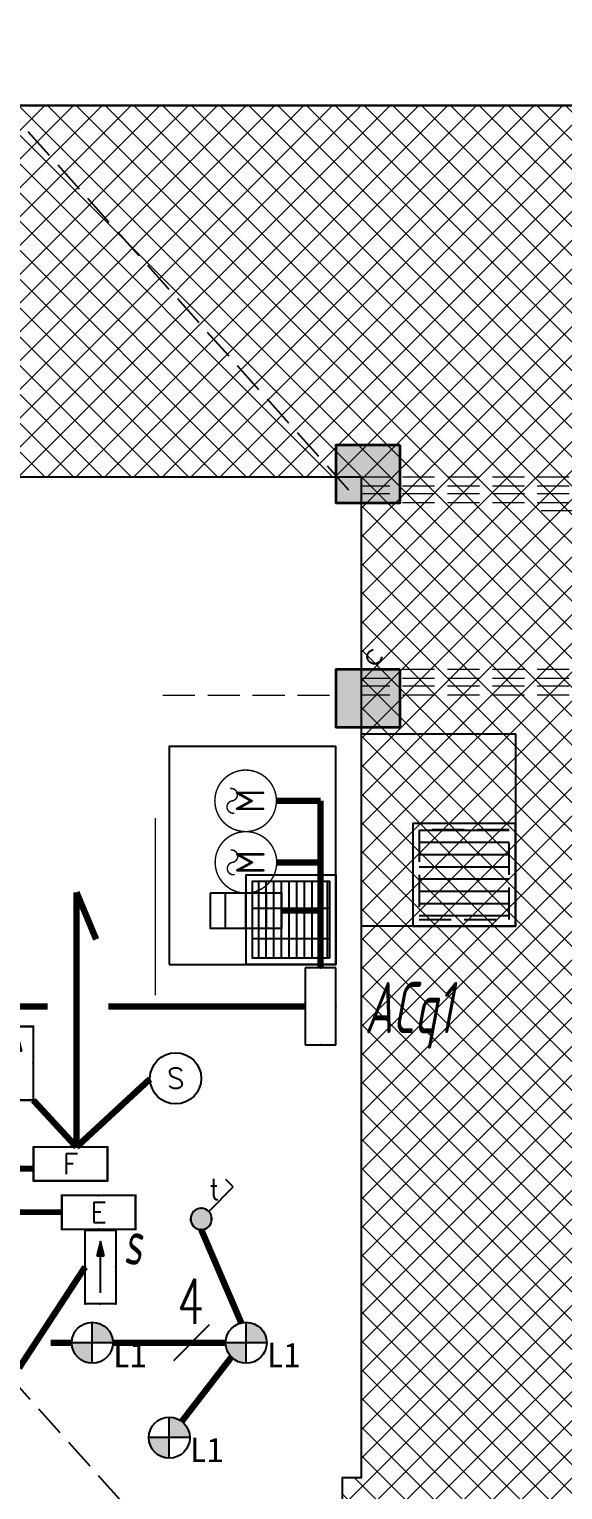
# Model space of a CAD drawing. Extents: x 3443499 to 7125205, y -1700016 to -264854.
# Drawn here: x 3532317 to 3536479, y -851402 to -840012 of the extents above; entities that cross this region are included whole.
import ezdxf
from ezdxf.enums import TextEntityAlignment as Align
from ezdxf.xclip import XClip

# ---------------------------------------------------------------- set-up
doc = ezdxf.new("R2010")
doc.units = 0
doc.header["$LTSCALE"] = 1000
doc.header["$MEASUREMENT"] = 0
doc.header["$XCLIPFRAME"] = 2
for name, pattern in [('#P_--_20B1_001_t3$0$DASH', [0.35, 0.25, -0.1]), ('__DASH', [0.35, 0.25, -0.1]), ('DASH', [0.35, 0.25, -0.1]), ('HIDDEN', [0.375, 0.25, -0.125])]:
    doc.linetypes.add(name, pattern=pattern)
doc.layers.get('0').update_dxf_attribs({"linetype": 'CONTINUOUS'})
for name, color, linetype in [('0-R集水坑', 191, 'CONTINUOUS'), ('DIM-照明', 7, 'CONTINUOUS'), ('E-天花灯具', 92, 'CONTINUOUS'), ('ELEMENT', 3, 'CONTINUOUS'), ('EQUIP-照明', 3, 'CONTINUOUS'), ('EQUIP-箱柜', 3, 'CONTINUOUS'), ('VPIPE-雨水', 4, 'DASH'), ('WIRE-应急', 1, 'DASH'), ('WIRE-照明', 2, 'CONTINUOUS'), ('人防集水坑', 11, 'CONTINUOUS'), ('审核', 1, 'CONTINUOUS'), ('排水', 155, 'CONTINUOUS')]:
    doc.layers.add(name, color=color, linetype=linetype)
for name, color, linetype, lineweight in [('STAIR', 252, 'CONTINUOUS', 20), ('填充', 251, 'CONTINUOUS', 5), ('砼柱', 2, 'CONTINUOUS', 35)]:
    doc.layers.add(name, color=color, linetype=linetype, lineweight=lineweight)
doc.styles.add('_TCH_DIM_T3', font='SIMPLEX.shx', dxfattribs={"width": 0.7058823529411765, "bigfont": 'GBCBIG.shx'})
doc.styles.add('_TCH_LABEL', font='COMPLEX', dxfattribs={"bigfont": 'GBCBIG'})
doc.styles.add('_TEL_DIM', font='SIMPLEX', dxfattribs={"width": 0.8, "height": 3.5, "bigfont": 'HZTXT'})
doc.styles.add('HZTXT', font='gbeitc.shx', dxfattribs={"width": 0.8, "height": 400, "bigfont": 'hztxt.shx'})
doc.styles.get("Standard").update_dxf_attribs({"font": 'gbenor.shx', "bigfont": 'gbcbig.shx'})
doc.styles.add('黑体', font='simhei.ttf')

# ---------------------------------------------------------------- blocks, each defined once
blk = doc.blocks.new('A$C27F3146B')
at = {"layer": '填充'}
h = blk.add_hatch(dxfattribs=at)
h.set_pattern_fill('ANSI37', color=252, scale=100, style=0)
h.set_pattern_definition([(45, (794705.0482087337, -474761.836884725), (-112.2532015133644, 112.2532015133644), []), (135, (794705.0482087337, -474761.836884725), (-112.2532015133644, -112.2532015133644), [])])
h.paths.add_polyline_path([(-120598.0043441424, 16089.12283942359), (-120598.0113239811, 16089.12464542629), (-123098.0051577032, 16089.12464542629), (-123098.0046005915, 12389.12601068034), (-120598.0050334086, 12389.12049587909), (-120598.0045112952, 9989.124400530825), (-126297.6152989523, 9989.12787449488), (-126297.6153041016, 6789.130405166186), (-120447.9318367169, 6789.12547190371), (-120447.9314323964, 6189.128773867502), (-117747.736412039, 6189.128773877746), (-117747.7343670045, 8289.192490008543), (-117597.7361748854, 8289.05699861201), (-117597.7382231075, 11389.06464180129), (-117598.0017794337, 11389.17897416581), (-117597.994833229, 16089.11950602464)], flags=16)
h.paths.add_polyline_path([(-134797.8649070148, 18989.12407583068), (-75997.86490701057, 18989.12407583068), (-75997.86490701057, -10.87593189720064), (-134797.8649070148, -10.87593189720064)])
h.paths.add_polyline_path([(-93197.85655532042, 12389.20724034398), (-93197.70186032634, 8289.040327749566), (-93047.53722481265, 8289.173029854543), (-93047.64815819566, 6189.126435260056), (-90347.48079269567, 6189.129224555568), (-90347.48039593326, 6789.107179496204), (-84497.7632088567, 6789.112103791209), (-84497.76320972084, 11389.1262992504), (-87647.62127077952, 11389.12511677202), (-87647.620748666, 12389.12321326297), (-87647.62128827862, 12389.12644554579), (-87647.48821601726, 16089.13383291371), (-93197.71241657484, 16089.05740743754), (-93197.78632953756, 14589.39747828019), (-95697.74007688649, 14589.35552586709), (-95697.77982984603, 12389.11292086275)], flags=0)
h.paths.add_polyline_path([(-93197.70186032634, 8289.040327749564), (-93197.78159982455, 11389.17940336082), (-93197.81279379467, 11389.06507665268)])
h.paths.add_polyline_path([(-93197.71241657484, 16089.05740743754), (-87647.48821601726, 16089.13383291371), (-90197.41693358438, 16089.13383291371), (-90197.55642857286, 16089.12327428907), (-93197.78854602925, 16089.11993521964), (-93197.78632953754, 14589.39747828019)])
at = {"layer": '填充', "color": 252}
for points in [[(-134797.8649070148, 18989.12407583068), (-75997.86490701057, 18989.12407583068), (-75997.86490701057, -10.87593189720064), (-134797.8649070148, -10.87593189720064)], [(-120598.0043441424, 16089.12283942359), (-120598.0113239811, 16089.12464542629), (-123098.0051577032, 16089.12464542629), (-123098.0046005915, 12389.12601068034), (-120598.0050334086, 12389.12049587909), (-120598.0045112952, 9989.124400530825), (-126297.6152989523, 9989.12787449488), (-126297.6153041016, 6789.130405166186), (-120447.9318367169, 6789.12547190371), (-120447.9314323964, 6189.128773867502), (-117747.736412039, 6189.128773877746), (-117747.7343670045, 8289.192490008543), (-117597.7361748854, 8289.05699861201), (-117597.7382231075, 11389.06464180129), (-117598.0017794337, 11389.17897416581), (-117597.994833229, 16089.11950602464)]]:
    blk.add_lwpolyline(points, close=True, dxfattribs=at)
blk = doc.blocks.new('TIY8O')
at = {"layer": '0-R集水坑', "linetype": 'DASH'}
h = blk.add_hatch(dxfattribs=at)
h.set_pattern_fill('LINE', color=191, scale=100, angle=-90.00000000000006, style=0)
h.set_pattern_definition([(270, (-235326.6603705898, -492619.8195465856), (95.25, -7.876661409549766e-14), [])])
h.paths.add_polyline_path([(251192.714674465, 63602.66983472076), (251192.7093475896, 62902.669904932), (250492.7095668054, 62902.67580823865), (250492.7161997986, 63602.67580820792)])
at = {"layer": '0-R集水坑', "color": 191, "elevation": 0.4327255357110903}
for points in [[(250442.7090580211, 62452.68549320343), (251942.7090579913, 62452.67601750753), (251942.7166385491, 63652.67601748332), (250442.7166385789, 63652.68549317922)], [(251242.7159861337, 63652.66910502905), (251242.7089670943, 62852.66910505909), (250442.7091281175, 62852.67624693047), (250442.7166384909, 63652.67624689624)]]:
    blk.add_lwpolyline(points, close=True, dxfattribs=at)
at = {"layer": '0-R集水坑', "color": 191, "linetype": 'DASH', "elevation": 0.4327255357110903}
blk.add_lwpolyline([(251192.714674465, 63602.66983472076), (251192.7093475896, 62902.669904932), (250492.7095668054, 62902.67580823865), (250492.7161997986, 63602.67580820792)], close=True, dxfattribs=at)
blk = doc.blocks.new('DFBFBFBGF')
at = {"layer": 'STAIR', "color": 246, "linetype": '#P_--_20B1_001_t3$0$DASH'}
for p, q in [((293136.325158803, 754230.1456084143), (287316.5787030022, 754230.1456084143)), ((293136.3251588018, 754030.1456084143), (293136.325158803, 754230.1456084143)), ((293136.3251588031, 754160.1456084616), (287316.5787030022, 754160.1456084708)), ((293136.3251588029, 754100.1456084616), (287316.5787030022, 754100.1456084704)), ((293136.3251588018, 754030.1456084143), (287316.5787030022, 754030.1456084145)), ((288716.325158803, 753970.1456084145), (293136.3251588018, 753970.1456083918)), ((293136.325158803, 752730.1456083826), (287316.5787030022, 752730.1456085002)), ((293136.3251588018, 752530.1456083826), (293136.325158803, 752730.1456083826)), ((293136.3251588031, 752660.1456084299), (287316.5787030022, 752660.1456085349)), ((293136.3251588029, 752600.1456084299), (287316.5787030022, 752600.1456085352)), ((293136.3251588018, 752530.1456083826), (287316.5787030022, 752530.1456085071))]:
    blk.add_line(p, q, dxfattribs=at)
blk.add_lwpolyline([(293136.325158803, 754230.1456084143), (294636.325158803, 754230.1456084143), (294636.325158803, 752530.1456083859), (293136.325158803, 752530.1456083859)], close=True, dxfattribs=at)
at = {"layer": '审核', "color": 58, "linetype": 'HIDDEN', "ltscale": 0.2}
blk.add_line((289519.4158324369, 752530.1456084601), (289519.4158324566, 754230.1456084143), dxfattribs=at)
blk = doc.blocks.new('A$C24B36177')
for points in [[(-58689.52666127903, -58006.54319049325), (-59189.52666127903, -58006.54319049325), (-59189.52666127903, -58456.54319049325), (-58689.52666127903, -58456.54319049325)], [(-58689.52666127903, -59756.54319049325), (-59189.52666127903, -59756.54319049325), (-59189.52666127903, -60206.54319049325), (-58689.52666127903, -60206.54319049325)]]:
    blk.add_hatch(color=252).paths.add_polyline_path(points)
at = {"layer": '砼柱', "color": 252, "lineweight": 35}
for points in [[(-58689.52666127903, -58006.54319049325), (-59189.52666127903, -58006.54319049325), (-59189.52666127903, -58456.54319049325), (-58689.52666127903, -58456.54319049325)], [(-58689.52666127903, -59756.54319049325), (-59189.52666127903, -59756.54319049325), (-59189.52666127903, -60206.54319049325), (-58689.52666127903, -60206.54319049325)]]:
    blk.add_lwpolyline(points, close=True, dxfattribs=at)
blk = doc.blocks.new('A$C74D73064')
at = {"layer": '人防集水坑', "ltscale": 0.8}
h = blk.add_hatch(dxfattribs=at)
h.set_pattern_fill('GRATE', color=252, scale=75, style=0)
h.set_pattern_definition([(270, (-1052240.424357253, 22700601.26233512), (59.53125, -1.822618869043522e-14), []), (360, (-1052240.424357253, 22700601.26233512), (8.748522416193854e-14, 238.125), [])])
h.paths.add_polyline_path([(40265.51174887607, 23012.71657533979), (40865.51174887607, 23012.71657533979), (40865.51174887607, 22412.71657533979), (40265.51174887607, 22412.71657533979)])
at = {"color": 252}
for points in [[(23915.15588310023, 29062.7122952122), (82715.15588310442, 29062.7122952122), (82715.15588310442, 10062.71228748432), (23915.15588310023, 10062.71228748432)], [(38115.01644597261, 26162.71105880511), (38115.0094661339, 26162.71286480781), (35615.01563241181, 26162.71286480781), (35615.01618952351, 22462.71423006186), (38115.01575670636, 22462.70871526061), (38115.01627881976, 20062.71261991234), (32415.40549116267, 20062.7160938764), (32415.40548601339, 16862.71862454771), (38265.08895339805, 16862.71369128523), (38265.08935771859, 16262.71699324902), (40965.28437807597, 16262.71699325927), (40965.28642311052, 18362.78070939006), (41115.28461522958, 18362.64521799353), (41115.28256700747, 21462.65286118281), (41115.01901068131, 21462.76719354733), (41115.02595688601, 26162.70772540616)]]:
    blk.add_lwpolyline(points, close=True, dxfattribs=at)
at = {"layer": 'STAIR', "color": 252, "linetype": '#P_--_20B1_001_t3$0$DASH'}
blk.add_line((39565.51537533081, 24462.71552932961), (40915.51174931601, 24462.7155288565), dxfattribs=at)
at = {"layer": 'STAIR', "color": 252}
blk.add_lwpolyline([(39505.51090811437, 23504.25157314504), (39505.50308077107, 22122.71598329372)], dxfattribs=at)
at = {"layer": '人防集水坑', "color": 252}
for points in [[(40915.51174887607, 22362.71657533979), (40215.51174887607, 22362.71657533979), (40215.51174887607, 23062.71657533979), (40915.51174887607, 23062.71657533979)], [(40865.51174887607, 22412.71657533979), (40265.51174887607, 22412.71657533979), (40265.51174887607, 23012.71657533979), (40865.51174887607, 23012.71657533979)]]:
    blk.add_lwpolyline(points, close=True, dxfattribs=at)
at = {"layer": '填充', "color": 252}
blk.add_lwpolyline([(38115.15523611812, 26162.71286492108), (38115.14825635159, 26162.71286480781), (35615.15442262962, 26162.71286480781), (35615.15497966891, 22462.71603617782), (38115.15454685176, 22462.71052137658), (38115.15506896528, 20062.71442602831), (32415.25237114215, 20062.71271600854), (32415.2523702787, 16862.71356751863), (38265.15388762706, 16862.71381823998), (38265.15428438911, 16262.71703582804), (40965.41133101843, 16262.71694746078), (40965.42126094655, 18362.78159244999), (41115.40280999336, 18362.64494879101), (41115.39288015012, 21462.65342665883), (41115.15780082659, 21462.7689996633), (41115.16474703129, 26162.70953152212)], close=True, dxfattribs=at)
at = {"layer": '排水', "color": 252}
blk.add_lwpolyline([(39615.51174887561, 22362.7165753399), (40915.51174887561, 22362.7165753399), (40915.51174887537, 24062.7165753399), (39615.51174887537, 24062.7165753399)], close=True, dxfattribs=at)
at = {"color": 252}
for name, p in [('A$C24B36177', (100104.7992927884, 84419.25646130543)), ('A$C27F3146B', (158713.020790115, 10073.58821938152)), ('DFBFBFBGF', (-246201.068725855, -728067.1834900746))]:
    blk.add_blockref(name, p, dxfattribs=at)
at = {"layer": '0-R集水坑', "color": 252, "xscale": -1, "rotation": 270}
blk.add_blockref('TIY8O', (-21337.4332239019, -227779.9959718497, -0.4327255357110903), dxfattribs=at)
blk = doc.blocks.new('111')
at = {"layer": 'E-天花灯具'}
h = blk.add_hatch(color=251, dxfattribs=at)
h.paths.add_polyline_path([(-10016889.63726535, -2841423.80317555), (-10016849.63726535, -2841423.80317555, 0.414213562373095), (-10016889.63726535, -2841383.80317555)])
h.paths.add_polyline_path([(-10016929.63726535, -2841423.80317555, 0.414213562373095), (-10016889.63726535, -2841463.80317555), (-10016889.63726535, -2841423.80317555)])
for p, q in [((-10016889.63726535, -2841463.80317555), (-10016889.63726535, -2841383.80317555)), ((-10016849.63726535, -2841423.80317555), (-10016929.63726535, -2841423.80317555))]:
    blk.add_line(p, q, dxfattribs=at)
blk.add_circle((-10016889.63726535, -2841423.80317555), 40.00000000009442, dxfattribs=at)
at = {"layer": 'E-天花灯具', "style": '黑体'}
blk.add_text('L1', height=48.00000000015367, dxfattribs=at).set_placement((-10016849.17937545, -2841471.508068854))
blk = doc.blocks.new('$equip$00002540')
blk.add_hatch(color=256).paths.add_polyline_path([(0.2400000000016007, 0.3720000000030268), (0.2400000000016007, 0.2280000000064319), (0.5280000000020664, 0.3000000000029104)])
for p, q in [((-0.7199999999975262, 0.6000000000058208), (-0.7199999999975262, 0)), ((0.7199999999975262, 0.6000000000058208), (-0.7199999999975262, 0.6000000000058208)), ((0.7199999999975262, 0), (0.7199999999975262, 0.6000000000058208)), ((0.2400000000016007, 0.3720000000030268), (0.2400000000016007, 0.2280000000064319)), ((0.5280000000020664, 0.3000000000029104), (0.2400000000016007, 0.3720000000030268)), ((0.2400000000016007, 0.2280000000064319), (0.5280000000020664, 0.3000000000029104)), ((-0.7199999999975262, 0), (0.7199999999975262, 0))]:
    blk.add_line(p, q)
at = {"color": 7}
blk.add_line((-0.4800000000032014, 0.3000000000029104), (0.4800000000032014, 0.3000000000029104), dxfattribs=at)
at = {"const_width": 0.04}
blk.add_lwpolyline([(-0.7199999999975262, 0.6000000000058208), (-0.7199999999975262, 0), (0.7199999999975262, 0), (0.7199999999975262, 0.6000000000058208), (-0.7199999999975262, 0.6000000000058208), (-0.7199999999975262, 0)], dxfattribs=at)
for p in [(0, 0.6000000000058208), (-0.7199999999975262, 0.3000000000029104), (0.7199999999975262, 0.3000000000029104), (0, 0)]:
    blk.add_point(p)
at = {"color": 7, "style": '_TEL_DIM', "flags": 1}
blk.add_attdef('A', text='', height=2e-05, dxfattribs=at).set_placement((0, 0), align=Align.MIDDLE_CENTER)
blk = doc.blocks.new('$equip$00002534')
for p, q in [((-0.7200000000011642, 0.6599999999998545), (-0.7200000000011642, 0)), ((0.7200000000011642, 0.6599999999998545), (-0.7200000000011642, 0.6599999999998545)), ((0.7200000000011642, 0), (0.7200000000011642, 0.6599999999998545)), ((-0.7200000000011642, 0), (0.7200000000011642, 0))]:
    blk.add_line(p, q)
at = {"const_width": 0.04}
blk.add_lwpolyline([(-0.7200000000011642, 0.6599999999998545), (-0.7200000000011642, 0), (0.7200000000011642, 0), (0.7200000000011642, 0.6599999999998545), (-0.7200000000011642, 0.6599999999998545), (-0.7200000000011642, 0)], dxfattribs=at)
for p in [(0, 0.6599999999998545), (-0.7200000000011642, 0.3299999999981083), (0.7200000000011642, 0.3299999999981083), (0, 0)]:
    blk.add_point(p)
at = {"color": 7, "style": '_TEL_DIM'}
blk.add_attdef('$TEXT$', text='', height=0.4, dxfattribs=at).set_placement((0, 0.3299999999981083), align=Align.MIDDLE_CENTER)
at = {"color": 7, "style": '_TEL_DIM', "flags": 1}
blk.add_attdef('A', text='', height=2e-05, dxfattribs=at).set_placement((0, 0), align=Align.MIDDLE_CENTER)
blk = doc.blocks.new('右向疏散')
h = blk.add_hatch(color=256)
h.paths.add_polyline_path([(201.6000000294297, 120.0000000011641), (86.4000000525266, 148.79999999539), (86.4000000525266, 120.0000000011642)])
h.paths.add_polyline_path([(201.6000000294298, 120.0000000011642), (86.4000000525266, 120.0000000011642), (86.4000000525266, 91.19999998365529)])
at = {"color": 7}
blk.add_line((-201.6000000294298, 120.0000000011642), (201.6000000294298, 120.0000000011642), dxfattribs=at)
for p, q in [((201.6000000294298, 120.0000000011642), (86.4000000525266, 148.79999999539)), ((86.4000000525266, 148.79999999539), (86.4000000525266, 91.19999998365529)), ((86.4000000525266, 91.19999998365529), (201.6000000294298, 120.0000000011642))]:
    blk.add_line(p, q)
blk.add_lwpolyline([(-287.9999999990687, 240.0000000023283), (287.9999999990687, 240.0000000023283), (287.9999999990687, 0), (-287.9999999990687, 0)], close=True)
blk = doc.blocks.new('$equip_U$00000098(lemon-PC)')
for p in [(-0.7199999997392297, 0), (2.328306436538696e-10, 0), (0.720000000204891, 0), (-0.7199999997392297, -0.3000000000029104), (0.720000000204891, -0.3000000000029104), (-0.7199999997392297, -0.6000000000058208), (2.328306436538696e-10, -0.6000000000058208), (0.720000000204891, -0.6000000000058208)]:
    blk.add_point(p)
at = {"xscale": 0.002499999944120646, "yscale": 0.002499999944120646, "zscale": 0.002499999944120646}
blk.add_blockref('右向疏散', (2.328306436538696e-10, -0.6000000000058208), dxfattribs=at)
at = {"color": 7, "style": '_TCH_DIM_T3', "flags": 1}
for tag in ['REMARK', 'A']:
    blk.add_attdef(tag, text='', height=2.5e-05, dxfattribs=at).set_placement((2.328306436538696e-10, 0), align=Align.MIDDLE_CENTER)
at = {"color": 7, "style": '_TCH_DIM_T3'}
blk.add_attdef('$TEXT$', text='', height=2.5e-05, dxfattribs=at).set_placement((2.328306436538696e-10, -0.6000000000058208), align=Align.MIDDLE_CENTER)
blk = doc.blocks.new('$equip$00001838')
blk.add_circle((0, 0), 0.5)
at = {"style": '_TEL_DIM'}
blk.add_attdef('$TEXT$', text='', height=0.4, dxfattribs=at).set_placement((0, 0), align=Align.MIDDLE_CENTER)
at = {"style": '_TEL_DIM', "flags": 1}
blk.add_attdef('A', text='', height=2e-05, dxfattribs=at).set_placement((0, 0), align=Align.MIDDLE_CENTER)
blk = doc.blocks.new('SWJ')
at = {"color": 2}
for p, q in [((-275, -85), (-275, 85)), ((-175, -85), (-175, 85)), ((-75, -85), (-75, 85))]:
    blk.add_line(p, q, dxfattribs=at)
blk.add_lwpolyline([(-350, 85), (-350, -85), (0, -85), (0, 85)], close=True, dxfattribs=at)
blk = doc.blocks.new('$element$00000297')
at = {"const_width": 0.02333333333333333}
blk.add_lwpolyline([(0, -1.000000000014552, 0.9999999999999999), (0, 0, 0.9999999999999999), (0, -1.000000000014552, 0.9999999999999999)], format="xyb", close=True, dxfattribs=at)
for points in [[(0, -0.7166666666762467, 0.9862075570774907), (-0.2000000000007276, -0.750000000009095, 0.8591250382240644)], [(0, -0.7166666666762467, 1.013985334855246), (0.2000000000043656, -0.6833333333415794, -1.197218425872431)]]:
    blk.add_lwpolyline(points, format="xyb", dxfattribs=at)
at = {"flags": 9}
blk.add_attdef('S', (0, 0), '', height=6.66666666667e-06, dxfattribs=at)
at = {"flags": 8}
blk.add_attdef('M', text='', height=0.4666666666694661, dxfattribs=at).set_placement((3.637978807091713e-12, -0.3500000000003638), align=Align.MIDDLE_CENTER)
blk = doc.blocks.new('$equip$00001413')
for p, q in [((0.75, 0.5999999999985448), (-0.75, 0.5999999999985448)), ((-0.75, 0.5999999999985448), (-0.75, 0)), ((0.75, 0), (0.75, 0.5999999999985448)), ((-0.75, 0), (0.75, 0))]:
    blk.add_line(p, q)
for p in [(0, 0.5999999999985448), (-0.75, 0.2999999999992724), (0.75, 0.2999999999992724), (0, 0)]:
    blk.add_point(p)
at = {"style": '_TCH_LABEL', "flags": 9}
blk.add_attdef('A', (0, 0), '', height=2e-05, dxfattribs=at)
blk = doc.blocks.new('$equip$00001822')
for p, q in [((0.1473139127483591, 0.3556472460822988), (0.625, 0.8333333333339397)), ((0.625, 0.8333333333339397), (0.7664213562384248, 0.6919119770955149))]:
    blk.add_line(p, q)
blk.add_circle((0, 0.2083333333339397), 0.2083333333334168)
for p in [(0, 0.4166666666660603), (-0.2083333333357587, 0.2083333333339397), (-0.01544940226449398, 0.0005736313996749232), (0.2083333333357587, 0.2083333333339397)]:
    blk.add_point(p)
for points in [[(-0.1804219591213041, 0.312500000001819), (0.1804219591213041, 0.312500000001819), (-0.2083333333284827, 0.2083333333339397), (0.2083333333284827, 0.2083333333339397)], [(-0.1041666666715173, 0.3887552924552438), (0.1041666666715173, 0.3887552924552438), (-0.1804219591213041, 0.312500000001819), (0.1804219591213041, 0.312500000001819)], [(0, 0.4166666666660603), (0, 0.4166666666660603), (-0.1041666666715173, 0.3887552924552438), (0.1041666666715173, 0.3887552924552438)], [(-0.1804219591213041, 0.1041666666660603), (0.1804219591213041, 0.1041666666660603), (-0.2083333333284827, 0.2083333333339397), (0.2083333333284827, 0.2083333333339397)], [(-0.1041666666715173, 0.02791137421263556), (0.1041666666715173, 0.02791137421263556), (-0.1804219591213041, 0.1041666666660603), (0.1804219591213041, 0.1041666666660603)], [(0, 1.818989403545856e-12), (0, 1.818989403545856e-12), (-0.1041666666715173, 0.02791137421263556), (0.1041666666715173, 0.02791137421263556)]]:
    blk.add_solid(points)
at = {"color": 7, "style": '_TEL_DIM'}
blk.add_attdef('$TEXT$', text='', height=0.4, dxfattribs=at).set_placement((0.5805799275694881, 0.4645799965601327), align=Align.MIDDLE_CENTER)
at = {"color": 7, "style": '_TEL_DIM', "flags": 1}
blk.add_attdef('A', text='', height=2e-05, dxfattribs=at).set_placement((0, 0), align=Align.MIDDLE_CENTER)
blk = doc.blocks.new('$TelecSys$00000095')
blk.add_line((0.4000000000014552, 0.3999999999996362), (-0.4000000000014552, -0.3999999999996362))
at = {"width": 0.8}
blk.add_attdef('N', text='', height=1, dxfattribs=at).set_placement((-0.01742161003494402, 1.055555546241521), align=Align.MIDDLE)
blk = doc.blocks.new('$TelecSys$00000152')
blk.add_blockref('$TelecSys$00000095', (0, 0))
at = {"style": '_TEL_DIM', "width": 0.7}
blk.add_attdef('N', text='', height=0.875, dxfattribs=at).set_placement((-0.01524390878330451, 0.9236111029604217), align=Align.MIDDLE)

msp = doc.modelspace()

# ---------------------------------------------------------------- linework, layer by layer
at = {"color": 251, "linetype": '__DASH', "true_color": 0x636466}
for p, q in [((3534809.121284868, -843605.7022088201), (3517486.49060141, -824251.6667151112)), ((3534659.317646899, -853305.7019486276), (3517336.686963441, -833951.6664549187))]:
    msp.add_line(p, q, dxfattribs=at)
at = {"color": 3}
msp.add_lwpolyline([(3517709.121978641, -840605.7019408569), (3576509.121978646, -840605.7019408569), (3576509.121978646, -859605.7019485848), (3517709.121978641, -859605.7019485848)], close=True, dxfattribs=at)
at = {"layer": 'VPIPE-雨水'}
msp.add_circle((3535009.128762153, -844905.7022468607), 55, dxfattribs=at)
msp.add_circle((3535009.128762153, -844905.7022468607), 55, dxfattribs=at)
at = {"layer": 'WIRE-应急', "color": 1}
for points, const_width in [([(3532685.669287926, -848728.9241293627), (3532685.650733197, -846742.1712477149)], 50.00000000000001), ([(3532685.650733197, -846742.1712477149), (3532839.354436133, -847109.8705348818)], 50.00000000000001), ([(3532685.669287926, -848728.9241293627), (3533259.113469831, -848198.8137581903)], 50.00000000000001), ([(3532349.111278485, -848364.3182502119), (3532685.669287926, -848728.9241293627)], 50.00000000000001), ([(3532350.958141468, -848897.6508821683), (3531039.773946601, -848897.6584798128)], 45.00000000000001), ([(3532571.023166506, -849237.5570738392), (3531036.881745412, -849237.5642465896)], 45.00000000000001)]:
    msp.add_lwpolyline(points, dxfattribs=dict(at, const_width=const_width))
at = {"layer": 'WIRE-应急', "linetype": 'DASH', "const_width": 50}
msp.add_lwpolyline([(3532237.329681649, -850452.8637627626), (3532753.06826618, -849664.4519047558)], dxfattribs=at)
at = {"layer": 'WIRE-照明', "linetype": 'Continuous'}
for points, const_width in [([(3534245.051447501, -846029.3213366567), (3534589.18296637, -846029.3181230872)], 50.00000000000001), ([(3534589.195121319, -847330.9551143172), (3534589.18296637, -846029.3181230872)], 50.00000000000001), ([(3534247.375744033, -846509.3101031977), (3534589.187448602, -846509.3069112911)], 50.00000000000001), ([(3531397.111170199, -846869.5519481624), (3531397.118300542, -847633.1189782907), (3532460.152594821, -847633.1090717716)], 50.00000000000001), ([(3534287.379255196, -846885.3097294633), (3534589.190959766, -846885.3069110847)], 50.00000000000001), ([(3532933.158118741, -847633.1046637875), (3534469.197936941, -847633.0903492845)], 50.00000000000001), ([(3532485.636611032, -850255.6964483876), (3532649.273481205, -850255.6964483876)], 50), ([(3532969.273481206, -850255.6964483876), (3533849.273481205, -850255.6964483876)], 50), ([(3533507.025551343, -850869.0143764322), (3533894.360501568, -850367.0293146543)], 50)]:
    msp.add_lwpolyline(points, dxfattribs=dict(at, const_width=const_width))
at = {"layer": 'WIRE-照明', "color": 2, "linetype": 'Continuous', "const_width": 50}
msp.add_lwpolyline([(3533658.409833985, -849373.0227488334), (3533970.817435628, -850100.3866529505)], dxfattribs=at)

# ---------------------------------------------------------------- block references
at = {"color": 252}
ref = msp.add_blockref('A$C74D73064', (3493793.966084225, -869668.4156437971), dxfattribs=at)
XClip(ref).set_block_clipping_path([(23915.155894416792, 10062.713695212384), (82715.15589442098, 29062.713702940266)])
at = {"layer": 'DIM-照明', "color": 7, "ltscale": 0.8, "xscale": 1.599999999627471, "yscale": 1.599999999627471, "zscale": 1.599999999627471, "rotation": 0.0005350395491878923}
msp.add_blockref('SWJ', (3534287.379255196, -846885.3097294633), dxfattribs=at)
at = {"layer": 'DIM-照明'}
ref = msp.add_blockref('$TelecSys$00000152', (3533581.600315242, -850255.6964483876), dxfattribs=dict(at, xscale=350, yscale=350, zscale=350))
ref.add_attrib('N', '4', dxfattribs={"layer": '0', "color": 7, "height": 350, "style": '_TEL_DIM', "width": 0.7}).set_placement((3533576.264947168, -849932.4325623515), align=Align.MIDDLE)
at = {"layer": 'E-天花灯具', "xscale": 4, "yscale": 4, "zscale": 4}
for p in [(43600367.82254261, 10515439.51625381), (43600367.82254261, 10515439.51625381), (43601567.82254261, 10515439.51625381), (43601567.82254261, 10515439.51625381), (43600967.83192839, 10514699.5240677), (43600967.83192839, 10514699.5240677)]:
    msp.add_blockref('111', p, dxfattribs=at)
at = {"layer": 'ELEMENT'}
ref = msp.add_blockref('$element$00000297', (3534245.051447501, -846029.3213366567), dxfattribs=dict(at, xscale=480.0000000000001, yscale=480.0000000000001, zscale=480.0000000000001, rotation=270.0005350395492))
ref.add_attrib('M', 'M', dxfattribs={"layer": '0', "height": 224.0000000013438, "rotation": 90.00053899797506, "flags": 8}).set_placement((3534039.71811394, -846029.3232539298), align=Align.MIDDLE_CENTER)
ref = msp.add_blockref('$element$00000297', (3534247.375744033, -846509.3101031977), dxfattribs=dict(at, xscale=480.0000000000001, yscale=480.0000000000001, zscale=480.0000000000001, rotation=270.0005350395492))
ref.add_attrib('M', 'M', dxfattribs={"layer": '0', "height": 224.0000000013438, "rotation": 90.00053899797506, "flags": 8}).set_placement((3534042.042410473, -846509.3120206607), align=Align.MIDDLE_CENTER)
at = {"layer": 'EQUIP-照明', "color": 1, "xscale": -400, "yscale": 400, "zscale": 400, "rotation": 270.0005350981206}
msp.add_blockref('$equip$00002540', (3532109.108588796, -848076.3204916392), dxfattribs=at)
at = {"layer": 'EQUIP-照明', "color": 6}
ref = msp.add_blockref('$equip$00001838', (3533459.04463298, -848193.566845633), dxfattribs=dict(at, xscale=400.0000000000001, yscale=400.0000000000001, zscale=400.0000000000001, rotation=315.0005350395492))
ref.add_attrib('$TEXT$', 'S', dxfattribs={"layer": '0', "color": 7, "height": 160, "rotation": 0.0005350395490655302, "style": '_TEL_DIM'}).set_placement((3533459.044632979, -848193.5668456329), align=Align.MIDDLE_CENTER)
at = {"layer": 'EQUIP-照明', "color": 1}
ref = msp.add_blockref('$equip$00002534', (3532638.959031264, -848992.9245656118), dxfattribs=dict(at, xscale=-400.0000000000001, yscale=400.0000000000001, zscale=400.0000000000001, rotation=0.0005350981191742932))
ref.add_attrib('$TEXT$', 'F', dxfattribs={"layer": '0', "color": 7, "height": 160, "rotation": 0.0005350395490655302, "style": '_TEL_DIM'}).set_placement((3532638.957798485, -848860.924565618), align=Align.MIDDLE_CENTER)
at = {"layer": 'EQUIP-照明', "color": 2}
ref = msp.add_blockref('$equip$00001822', (3533575.076500665, -849289.6894154849), dxfattribs=dict(at, xscale=-400, yscale=400, zscale=400, rotation=269.9999999902546))
ref.add_attrib('$TEXT$', 't', dxfattribs={"layer": '0', "color": 7, "height": 160, "style": '_TEL_DIM'}).set_placement((3533760.908499329, -849057.4574444888), align=Align.MIDDLE_CENTER)
at = {"layer": 'EQUIP-照明', "color": 1}
ref = msp.add_blockref('$equip$00002534', (3532859.021834421, -849105.9713954985), dxfattribs=dict(at, xscale=400.0000000000003, yscale=400.0000000000003, zscale=400.0000000000003, rotation=180.0005800307522))
ref.add_attrib('$TEXT$', 'E', dxfattribs={"layer": '0', "color": 7, "height": 160, "rotation": 0.0005350395490655302, "style": '_TEL_DIM'}).set_placement((3532859.023170716, -849237.9713954908), align=Align.MIDDLE_CENTER)
at = {"layer": 'EQUIP-照明'}
ref = msp.add_blockref('$equip_U$00000098(lemon-PC)', (3532753.06826618, -849664.4519048493), dxfattribs=dict(at, xscale=400.0000000000002, yscale=400.0000000000002, zscale=400.0000000000002, rotation=90.00058003065006))
ref.add_attrib('$TEXT$', 'REMARK', dxfattribs={"layer": '0', "color": 7, "height": 0.01, "rotation": 90.00058003247094, "style": '_TCH_DIM_T3'}).set_placement((3532993.064666162, -849802.741512997), align=Align.MIDDLE_CENTER)
at = {"layer": 'EQUIP-箱柜', "xscale": 399.9999999999999, "yscale": 399.9999999999999, "zscale": 399.9999999999999, "rotation": 90.00053394489554}
msp.add_blockref('$equip$00001413', (3534709.197917042, -847630.9539960126), dxfattribs=at)

# ---------------------------------------------------------------- texts
at = {"layer": 'DIM-照明', "color": 7, "linetype": 'Continuous', "style": 'HZTXT', "width": 0.7}
msp.add_text('ACq1', height=400, rotation=3.953020225498013e-06, dxfattribs=at).set_placement((3535276.17960322, -847701.8409625483), align=Align.MIDDLE)
at = {"layer": 'DIM-照明', "color": 7, "style": 'HZTXT', "width": 0.7}
msp.add_text('s', height=350.0000000000001, rotation=0.0005350395490655302, dxfattribs=at).set_placement((3533050.492728638, -849648.8224204972, -1.645961674512364e-06))

doc.saveas('drawing.dxf')
